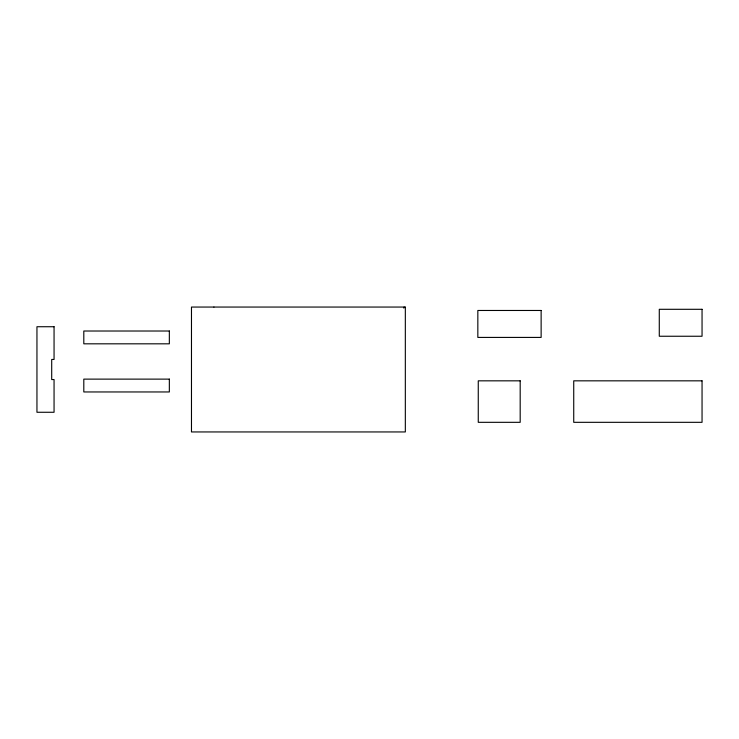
<?xml version="1.0" encoding="UTF-8"?>
<svg xmlns="http://www.w3.org/2000/svg" width="739" height="739" viewBox="0 0 739 739"><rect width="100%" height="100%" fill="white"/><g stroke="black" fill="none" stroke-linecap="round" stroke-linejoin="round"><path stroke-width="1.11" d="M405.332 307.267L403.836 307.267L403.836 308.126M213.931 307.054L191.475 307.054L191.475 431.945L405.332 431.945L405.332 307.054L213.931 307.054M702.05 309.299L659.28 309.299L659.28 336.245L702.05 336.245L702.05 309.299M541.133 310.472L477.837 310.472L477.837 337.418L541.133 337.418L541.133 310.472M54.058 326.73L36.95 326.73L36.95 412.27L54.058 412.27L54.058 379.55L51.702 379.55L51.702 359.45L54.058 359.45L54.058 326.73M169.342 331.017L83.803 331.017L83.803 343.82L169.342 343.82L169.342 331.017M169.342 379.125L83.803 379.125L83.803 391.956L169.342 391.956L169.342 379.125M520.182 380.834L478.262 380.834L478.262 422.32L520.182 422.32L520.182 380.834M702.05 380.834L573.732 380.834L573.732 422.32L702.05 422.32L702.05 380.834"/></g></svg>
